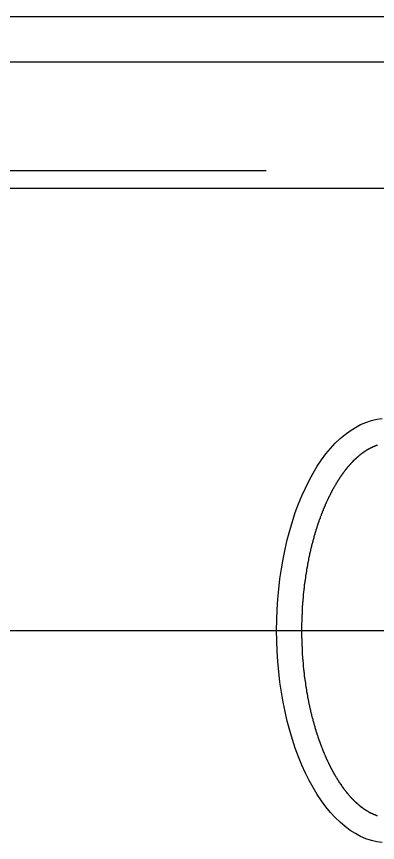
# Model space of a CAD drawing. Extents: x 0 to 68580, y 0 to 45720.
# Drawn here: x 42241.1 to 42383.8, y 14574.1 to 14901 of the extents above; entities that cross this region are included whole.
import ezdxf

# ---------------------------------------------------------------- set-up
doc = ezdxf.new("R2010")
doc.units = 0
doc.header["$LTSCALE"] = 40
doc.linetypes.add('CENTER2', pattern=[28.575, 19.05, -3.175, 3.175, -3.175])
doc.linetypes.add('HIDDEN2', pattern=[4.7625, 3.175, -1.5875])
doc.layers.add('EMS_SHIPSTRUCTURE', color=151, linetype='CONTINUOUS')
doc.layers.add('EMS_WALKWAY_PLATFORM', color=2, linetype='CONTINUOUS')

msp = doc.modelspace()

# ---------------------------------------------------------------- linework, layer by layer
at = {"layer": 'EMS_SHIPSTRUCTURE', "linetype": 'CENTER2'}
msp.add_line((41951.438, 14658.032), (46316.406, 14658.032), dxfattribs=at)
at = {"layer": 'EMS_SHIPSTRUCTURE'}
for points in [[(42385.6, 14574.1, 0), (42383.5, 14574.4, 0), (42381.4, 14574.9, 0), (42379.2, 14575.6, 0), (42377.1, 14576.5, 0), (42375.1, 14577.6, 0), (42373, 14578.9, 0), (42371, 14580.4, 0), (42369, 14582.1, 0), (42367.1, 14584, 0), (42365.2, 14586, 0), (42363.4, 14588.2, 0), (42361.7, 14590.6, 0), (42360, 14593.1, 0), (42358.3, 14595.8, 0), (42356.8, 14598.6, 0), (42355.3, 14601.6, 0), (42353.9, 14604.7, 0), (42352.6, 14608, 0), (42351.3, 14611.4, 0), (42350.2, 14614.8, 0), (42349.1, 14618.4, 0), (42348.1, 14622.1, 0), (42347.3, 14625.9, 0), (42346.5, 14629.7, 0), (42345.8, 14633.6, 0), (42345.2, 14637.6, 0), (42344.8, 14641.6, 0), (42344.4, 14645.7, 0), (42344.1, 14649.8, 0), (42344, 14653.9, 0), (42343.9, 14658, 0), (42344, 14662.2, 0), (42344.1, 14666.3, 0), (42344.4, 14670.4, 0), (42344.8, 14674.4, 0), (42345.2, 14678.4, 0), (42345.8, 14682.4, 0), (42346.5, 14686.3, 0), (42347.3, 14690.2, 0), (42348.1, 14693.9, 0), (42349.1, 14697.6, 0), (42350.2, 14701.2, 0), (42351.3, 14704.7, 0), (42352.6, 14708.1, 0), (42353.9, 14711.3, 0), (42355.3, 14714.4, 0), (42356.8, 14717.4, 0), (42358.3, 14720.3, 0), (42360, 14723, 0), (42361.7, 14725.5, 0), (42363.4, 14727.9, 0), (42365.2, 14730.1, 0), (42367.1, 14732.1, 0), (42369, 14734, 0), (42371, 14735.6, 0), (42373, 14737.1, 0), (42375.1, 14738.4, 0), (42377.1, 14739.5, 0), (42379.2, 14740.4, 0), (42381.4, 14741.1, 0), (42383.5, 14741.6, 0), (42385.6, 14741.9, 0)], [(42383.8, 14584.7, 0), (42383.7, 14584.7, 0), (42383.6, 14584.7, 0), (42383.6, 14584.7, 0), (42383.5, 14584.7, 0), (42383.4, 14584.8, 0), (42383.4, 14584.8, 0), (42383.3, 14584.8, 0), (42383.2, 14584.8, 0), (42383.2, 14584.8, 0), (42383.1, 14584.9, 0), (42383.1, 14584.9, 0), (42383, 14584.9, 0), (42382.9, 14584.9, 0), (42382.9, 14585, 0), (42382.8, 14585, 0), (42382.7, 14585, 0), (42382.7, 14585, 0), (42382.6, 14585.1, 0), (42382.5, 14585.1, 0), (42382.5, 14585.1, 0), (42382.4, 14585.1, 0), (42382.3, 14585.2, 0), (42382.3, 14585.2, 0), (42382.2, 14585.2, 0), (42382.1, 14585.3, 0), (42382.1, 14585.3, 0), (42382, 14585.3, 0), (42381.9, 14585.3, 0), (42381.9, 14585.4, 0), (42381.8, 14585.4, 0), (42381.7, 14585.4, 0), (42381.7, 14585.5, 0), (42381.6, 14585.5, 0), (42381.5, 14585.5, 0), (42381.5, 14585.6, 0), (42381.4, 14585.6, 0), (42381.3, 14585.6, 0), (42381.2, 14585.7, 0), (42381.2, 14585.7, 0), (42381.1, 14585.7, 0), (42381, 14585.8, 0), (42381, 14585.8, 0), (42380.9, 14585.8, 0), (42380.8, 14585.9, 0), (42380.8, 14585.9, 0), (42380.7, 14585.9, 0), (42380.6, 14586, 0), (42380.6, 14586, 0), (42380.5, 14586.1, 0), (42380.4, 14586.1, 0), (42380.4, 14586.1, 0), (42380.3, 14586.2, 0), (42380.2, 14586.2, 0), (42380.1, 14586.3, 0), (42380.1, 14586.3, 0), (42380, 14586.3, 0), (42379.9, 14586.4, 0), (42379.9, 14586.4, 0), (42379.8, 14586.5, 0), (42379.7, 14586.5, 0), (42379.7, 14586.5, 0), (42379.6, 14586.6, 0), (42379.5, 14586.6, 0), (42379.4, 14586.7, 0), (42379.4, 14586.7, 0), (42379.3, 14586.8, 0), (42379.2, 14586.8, 0), (42379.2, 14586.9, 0), (42379.1, 14586.9, 0), (42379, 14587, 0), (42378.9, 14587, 0), (42378.9, 14587, 0), (42378.8, 14587.1, 0), (42378.7, 14587.1, 0), (42378.7, 14587.2, 0), (42378.6, 14587.2, 0), (42378.5, 14587.3, 0), (42378.4, 14587.3, 0), (42378.4, 14587.4, 0), (42378.3, 14587.4, 0), (42378.2, 14587.5, 0), (42378.2, 14587.5, 0), (42378.1, 14587.6, 0), (42378, 14587.7, 0), (42377.9, 14587.7, 0), (42377.9, 14587.8, 0), (42377.8, 14587.8, 0), (42377.7, 14587.9, 0), (42377.6, 14587.9, 0), (42377.6, 14588, 0), (42377.5, 14588, 0), (42377.4, 14588.1, 0), (42377.4, 14588.2, 0), (42377.3, 14588.2, 0), (42377.2, 14588.3, 0), (42377.1, 14588.3, 0), (42377.1, 14588.4, 0), (42377, 14588.4, 0), (42376.9, 14588.5, 0), (42376.8, 14588.6, 0), (42376.8, 14588.6, 0), (42376.7, 14588.7, 0), (42376.6, 14588.7, 0), (42376.6, 14588.8, 0), (42376.5, 14588.9, 0), (42376.4, 14588.9, 0), (42376.3, 14589, 0), (42376.3, 14589.1, 0), (42376.2, 14589.1, 0), (42376.1, 14589.2, 0), (42376, 14589.3, 0), (42376, 14589.3, 0), (42375.9, 14589.4, 0), (42375.8, 14589.4, 0), (42375.7, 14589.5, 0), (42375.7, 14589.6, 0), (42375.6, 14589.6, 0), (42375.5, 14589.7, 0), (42375.4, 14589.8, 0), (42375.4, 14589.9, 0), (42375.3, 14589.9, 0), (42375.2, 14590, 0), (42375.1, 14590.1, 0), (42375.1, 14590.1, 0), (42375, 14590.2, 0), (42374.9, 14590.3, 0), (42374.8, 14590.4, 0), (42374.8, 14590.4, 0), (42374.7, 14590.5, 0), (42374.6, 14590.6, 0), (42374.6, 14590.6, 0), (42374.5, 14590.7, 0), (42374.4, 14590.8, 0), (42374.3, 14590.9, 0), (42374.3, 14590.9, 0), (42374.2, 14591, 0), (42374.1, 14591.1, 0), (42374, 14591.2, 0), (42374, 14591.3, 0), (42373.9, 14591.3, 0), (42373.8, 14591.4, 0), (42373.7, 14591.5, 0), (42373.7, 14591.6, 0), (42373.6, 14591.6, 0), (42373.5, 14591.7, 0), (42373.4, 14591.8, 0), (42373.4, 14591.9, 0), (42373.3, 14592, 0), (42373.2, 14592.1, 0), (42373.1, 14592.1, 0), (42373.1, 14592.2, 0), (42373, 14592.3, 0), (42372.9, 14592.4, 0), (42372.8, 14592.5, 0), (42372.8, 14592.6, 0), (42372.7, 14592.6, 0), (42372.6, 14592.7, 0), (42372.5, 14592.8, 0), (42372.5, 14592.9, 0), (42372.4, 14593, 0), (42372.3, 14593.1, 0), (42372.2, 14593.2, 0), (42372.2, 14593.3, 0), (42372.1, 14593.3, 0), (42372, 14593.4, 0), (42372, 14593.5, 0), (42371.9, 14593.6, 0), (42371.8, 14593.7, 0), (42371.7, 14593.8, 0), (42371.7, 14593.9, 0), (42371.6, 14594, 0), (42371.5, 14594.1, 0), (42371.4, 14594.2, 0), (42371.4, 14594.3, 0), (42371.3, 14594.4, 0), (42371.2, 14594.5, 0), (42371.1, 14594.5, 0), (42371.1, 14594.6, 0), (42371, 14594.7, 0), (42370.9, 14594.8, 0), (42370.8, 14594.9, 0), (42370.8, 14595, 0), (42370.7, 14595.1, 0), (42370.6, 14595.2, 0), (42370.6, 14595.3, 0), (42370.5, 14595.4, 0), (42370.4, 14595.5, 0), (42370.3, 14595.6, 0), (42370.3, 14595.7, 0), (42370.2, 14595.8, 0), (42370.1, 14595.9, 0), (42370, 14596, 0), (42370, 14596.1, 0), (42369.9, 14596.2, 0), (42369.8, 14596.3, 0), (42369.8, 14596.4, 0), (42369.7, 14596.5, 0), (42369.6, 14596.6, 0), (42369.5, 14596.7, 0), (42369.5, 14596.9, 0), (42369.4, 14597, 0), (42369.3, 14597.1, 0), (42369.2, 14597.2, 0), (42369.2, 14597.3, 0), (42369.1, 14597.4, 0), (42369, 14597.5, 0), (42369, 14597.6, 0), (42368.9, 14597.7, 0), (42368.8, 14597.8, 0), (42368.7, 14597.9, 0), (42368.7, 14598, 0), (42368.6, 14598.1, 0), (42368.5, 14598.3, 0), (42368.5, 14598.4, 0), (42368.4, 14598.5, 0), (42368.3, 14598.6, 0), (42368.2, 14598.7, 0), (42368.2, 14598.8, 0), (42368.1, 14598.9, 0), (42368, 14599, 0), (42368, 14599.2, 0), (42367.9, 14599.3, 0), (42367.8, 14599.4, 0), (42367.8, 14599.5, 0), (42367.7, 14599.6, 0), (42367.6, 14599.7, 0), (42367.5, 14599.9, 0), (42367.5, 14600, 0), (42367.4, 14600.1, 0), (42367.3, 14600.2, 0), (42367.3, 14600.3, 0), (42367.2, 14600.4, 0), (42367.1, 14600.6, 0), (42367.1, 14600.7, 0), (42367, 14600.8, 0), (42366.9, 14600.9, 0), (42366.8, 14601, 0), (42366.8, 14601.2, 0), (42366.7, 14601.3, 0), (42366.6, 14601.4, 0), (42366.6, 14601.5, 0), (42366.5, 14601.6, 0), (42366.4, 14601.8, 0), (42366.4, 14601.9, 0), (42366.3, 14602, 0), (42366.2, 14602.1, 0), (42366.2, 14602.3, 0), (42366.1, 14602.4, 0), (42366, 14602.5, 0), (42366, 14602.6, 0), (42365.9, 14602.8, 0), (42365.8, 14602.9, 0), (42365.8, 14603, 0), (42365.7, 14603.2, 0), (42365.6, 14603.3, 0), (42365.6, 14603.4, 0), (42365.5, 14603.5, 0), (42365.4, 14603.7, 0), (42365.4, 14603.8, 0), (42365.3, 14603.9, 0), (42365.2, 14604.1, 0), (42365.2, 14604.2, 0), (42365.1, 14604.3, 0), (42365, 14604.4, 0), (42365, 14604.6, 0), (42364.9, 14604.7, 0), (42364.8, 14604.8, 0), (42364.8, 14605, 0), (42364.7, 14605.1, 0), (42364.6, 14605.2, 0), (42364.6, 14605.4, 0), (42364.5, 14605.5, 0), (42364.4, 14605.6, 0), (42364.4, 14605.8, 0), (42364.3, 14605.9, 0), (42364.2, 14606.1, 0), (42364.2, 14606.2, 0), (42364.1, 14606.3, 0), (42364.1, 14606.5, 0), (42364, 14606.6, 0), (42363.9, 14606.7, 0), (42363.9, 14606.9, 0), (42363.8, 14607, 0), (42363.7, 14607.2, 0), (42363.7, 14607.3, 0), (42363.6, 14607.4, 0), (42363.6, 14607.6, 0), (42363.5, 14607.7, 0), (42363.4, 14607.9, 0), (42363.4, 14608, 0), (42363.3, 14608.1, 0), (42363.2, 14608.3, 0), (42363.2, 14608.4, 0), (42363.1, 14608.6, 0), (42363.1, 14608.7, 0), (42363, 14608.8, 0), (42362.9, 14609, 0), (42362.9, 14609.1, 0), (42362.8, 14609.3, 0), (42362.8, 14609.4, 0), (42362.7, 14609.6, 0), (42362.6, 14609.7, 0), (42362.6, 14609.9, 0), (42362.5, 14610, 0), (42362.5, 14610.1, 0), (42362.4, 14610.3, 0), (42362.3, 14610.4, 0), (42362.3, 14610.6, 0), (42362.2, 14610.7, 0), (42362.2, 14610.9, 0), (42362.1, 14611, 0), (42362, 14611.2, 0), (42362, 14611.3, 0), (42361.9, 14611.5, 0), (42361.9, 14611.6, 0), (42361.8, 14611.8, 0), (42361.8, 14611.9, 0), (42361.7, 14612.1, 0), (42361.6, 14612.2, 0), (42361.6, 14612.4, 0), (42361.5, 14612.5, 0), (42361.5, 14612.7, 0), (42361.4, 14612.8, 0), (42361.4, 14613, 0), (42361.3, 14613.1, 0), (42361.2, 14613.3, 0), (42361.2, 14613.4, 0), (42361.1, 14613.6, 0), (42361.1, 14613.8, 0), (42361, 14613.9, 0), (42361, 14614.1, 0), (42360.9, 14614.2, 0), (42360.9, 14614.4, 0), (42360.8, 14614.5, 0), (42360.7, 14614.7, 0), (42360.7, 14614.8, 0), (42360.6, 14615, 0), (42360.6, 14615.2, 0), (42360.5, 14615.3, 0), (42360.5, 14615.5, 0), (42360.4, 14615.6, 0), (42360.4, 14615.8, 0), (42360.3, 14615.9, 0), (42360.3, 14616.1, 0), (42360.2, 14616.3, 0), (42360.2, 14616.4, 0), (42360.1, 14616.6, 0), (42360.1, 14616.7, 0), (42360, 14616.9, 0), (42359.9, 14617.1, 0), (42359.9, 14617.2, 0), (42359.8, 14617.4, 0), (42359.8, 14617.5, 0), (42359.7, 14617.7, 0), (42359.7, 14617.9, 0), (42359.6, 14618, 0), (42359.6, 14618.2, 0), (42359.5, 14618.3, 0), (42359.5, 14618.5, 0), (42359.4, 14618.7, 0), (42359.4, 14618.8, 0), (42359.3, 14619, 0), (42359.3, 14619.2, 0), (42359.2, 14619.3, 0), (42359.2, 14619.5, 0), (42359.1, 14619.7, 0), (42359.1, 14619.8, 0), (42359.1, 14620, 0), (42359, 14620.2, 0), (42359, 14620.3, 0), (42358.9, 14620.5, 0), (42358.9, 14620.7, 0), (42358.8, 14620.8, 0), (42358.8, 14621, 0), (42358.7, 14621.2, 0), (42358.7, 14621.3, 0), (42358.6, 14621.5, 0), (42358.6, 14621.7, 0), (42358.5, 14621.8, 0), (42358.5, 14622, 0), (42358.4, 14622.2, 0), (42358.4, 14622.3, 0), (42358.4, 14622.5, 0), (42358.3, 14622.7, 0), (42358.3, 14622.8, 0), (42358.2, 14623, 0), (42358.2, 14623.2, 0), (42358.1, 14623.3, 0), (42358.1, 14623.5, 0), (42358, 14623.7, 0), (42358, 14623.9, 0), (42358, 14624, 0), (42357.9, 14624.2, 0), (42357.9, 14624.4, 0), (42357.8, 14624.5, 0), (42357.8, 14624.7, 0), (42357.7, 14624.9, 0), (42357.7, 14625.1, 0), (42357.7, 14625.2, 0), (42357.6, 14625.4, 0), (42357.6, 14625.6, 0), (42357.5, 14625.8, 0), (42357.5, 14625.9, 0), (42357.5, 14626.1, 0), (42357.4, 14626.3, 0), (42357.4, 14626.5, 0), (42357.3, 14626.6, 0), (42357.3, 14626.8, 0), (42357.3, 14627, 0), (42357.2, 14627.2, 0), (42357.2, 14627.3, 0), (42357.1, 14627.5, 0), (42357.1, 14627.7, 0), (42357.1, 14627.9, 0), (42357, 14628, 0), (42357, 14628.2, 0), (42356.9, 14628.4, 0), (42356.9, 14628.6, 0), (42356.9, 14628.7, 0), (42356.8, 14628.9, 0), (42356.8, 14629.1, 0), (42356.8, 14629.3, 0), (42356.7, 14629.5, 0), (42356.7, 14629.6, 0), (42356.7, 14629.8, 0), (42356.6, 14630, 0), (42356.6, 14630.2, 0), (42356.5, 14630.3, 0), (42356.5, 14630.5, 0), (42356.5, 14630.7, 0), (42356.4, 14630.9, 0), (42356.4, 14631.1, 0), (42356.4, 14631.2, 0), (42356.3, 14631.4, 0), (42356.3, 14631.6, 0), (42356.3, 14631.8, 0), (42356.2, 14632, 0), (42356.2, 14632.1, 0), (42356.2, 14632.3, 0), (42356.1, 14632.5, 0), (42356.1, 14632.7, 0), (42356.1, 14632.9, 0), (42356, 14633.1, 0), (42356, 14633.2, 0), (42356, 14633.4, 0), (42355.9, 14633.6, 0), (42355.9, 14633.8, 0), (42355.9, 14634, 0), (42355.9, 14634.1, 0), (42355.8, 14634.3, 0), (42355.8, 14634.5, 0), (42355.8, 14634.7, 0), (42355.7, 14634.9, 0), (42355.7, 14635.1, 0), (42355.7, 14635.3, 0), (42355.6, 14635.4, 0), (42355.6, 14635.6, 0), (42355.6, 14635.8, 0), (42355.6, 14636, 0), (42355.5, 14636.2, 0), (42355.5, 14636.4, 0), (42355.5, 14636.5, 0), (42355.5, 14636.7, 0), (42355.4, 14636.9, 0), (42355.4, 14637.1, 0), (42355.4, 14637.3, 0), (42355.3, 14637.5, 0), (42355.3, 14637.7, 0), (42355.3, 14637.8, 0), (42355.3, 14638, 0), (42355.2, 14638.2, 0), (42355.2, 14638.4, 0), (42355.2, 14638.6, 0), (42355.2, 14638.8, 0), (42355.1, 14639, 0), (42355.1, 14639.1, 0), (42355.1, 14639.3, 0), (42355.1, 14639.5, 0), (42355, 14639.7, 0), (42355, 14639.9, 0), (42355, 14640.1, 0), (42355, 14640.3, 0), (42355, 14640.5, 0), (42354.9, 14640.6, 0), (42354.9, 14640.8, 0), (42354.9, 14641, 0), (42354.9, 14641.2, 0), (42354.8, 14641.4, 0), (42354.8, 14641.6, 0), (42354.8, 14641.8, 0), (42354.8, 14642, 0), (42354.8, 14642.2, 0), (42354.7, 14642.3, 0), (42354.7, 14642.5, 0), (42354.7, 14642.7, 0), (42354.7, 14642.9, 0), (42354.7, 14643.1, 0), (42354.6, 14643.3, 0), (42354.6, 14643.5, 0), (42354.6, 14643.7, 0), (42354.6, 14643.9, 0), (42354.6, 14644, 0), (42354.6, 14644.2, 0), (42354.5, 14644.4, 0), (42354.5, 14644.6, 0), (42354.5, 14644.8, 0), (42354.5, 14645, 0), (42354.5, 14645.2, 0), (42354.5, 14645.4, 0), (42354.4, 14645.6, 0), (42354.4, 14645.8, 0), (42354.4, 14645.9, 0), (42354.4, 14646.1, 0), (42354.4, 14646.3, 0), (42354.4, 14646.5, 0), (42354.3, 14646.7, 0), (42354.3, 14646.9, 0), (42354.3, 14647.1, 0), (42354.3, 14647.3, 0), (42354.3, 14647.5, 0), (42354.3, 14647.7, 0), (42354.3, 14647.9, 0), (42354.2, 14648.1, 0), (42354.2, 14648.2, 0), (42354.2, 14648.4, 0), (42354.2, 14648.6, 0), (42354.2, 14648.8, 0), (42354.2, 14649, 0), (42354.2, 14649.2, 0), (42354.2, 14649.4, 0), (42354.2, 14649.6, 0), (42354.1, 14649.8, 0), (42354.1, 14650, 0), (42354.1, 14650.2, 0), (42354.1, 14650.4, 0), (42354.1, 14650.5, 0), (42354.1, 14650.7, 0), (42354.1, 14650.9, 0), (42354.1, 14651.1, 0), (42354.1, 14651.3, 0), (42354.1, 14651.5, 0), (42354, 14651.7, 0), (42354, 14651.9, 0), (42354, 14652.1, 0), (42354, 14652.3, 0), (42354, 14652.5, 0), (42354, 14652.7, 0), (42354, 14652.9, 0), (42354, 14653.1, 0), (42354, 14653.2, 0), (42354, 14653.4, 0), (42354, 14653.6, 0), (42354, 14653.8, 0), (42354, 14654, 0), (42354, 14654.2, 0), (42354, 14654.4, 0), (42354, 14654.6, 0), (42354, 14654.8, 0), (42353.9, 14655, 0), (42353.9, 14655.2, 0), (42353.9, 14655.4, 0), (42353.9, 14655.6, 0), (42353.9, 14655.8, 0), (42353.9, 14656, 0), (42353.9, 14656.1, 0), (42353.9, 14656.3, 0), (42353.9, 14656.5, 0), (42353.9, 14656.7, 0), (42353.9, 14656.9, 0), (42353.9, 14657.1, 0), (42353.9, 14657.3, 0), (42353.9, 14657.5, 0), (42353.9, 14657.7, 0), (42353.9, 14657.9, 0), (42353.9, 14658.1, 0), (42353.9, 14658.3, 0), (42353.9, 14658.5, 0), (42353.9, 14658.7, 0), (42353.9, 14658.9, 0), (42353.9, 14659, 0), (42353.9, 14659.2, 0), (42353.9, 14659.4, 0), (42353.9, 14659.6, 0), (42353.9, 14659.8, 0), (42353.9, 14660, 0), (42353.9, 14660.2, 0), (42353.9, 14660.4, 0), (42353.9, 14660.6, 0), (42353.9, 14660.8, 0), (42353.9, 14661, 0), (42353.9, 14661.2, 0), (42354, 14661.4, 0), (42354, 14661.6, 0), (42354, 14661.8, 0), (42354, 14661.9, 0), (42354, 14662.1, 0), (42354, 14662.3, 0), (42354, 14662.5, 0), (42354, 14662.7, 0), (42354, 14662.9, 0), (42354, 14663.1, 0), (42354, 14663.3, 0), (42354, 14663.5, 0), (42354, 14663.7, 0), (42354, 14663.9, 0), (42354, 14664.1, 0), (42354, 14664.3, 0), (42354.1, 14664.5, 0), (42354.1, 14664.6, 0), (42354.1, 14664.8, 0), (42354.1, 14665, 0), (42354.1, 14665.2, 0), (42354.1, 14665.4, 0), (42354.1, 14665.6, 0), (42354.1, 14665.8, 0), (42354.1, 14666, 0), (42354.1, 14666.2, 0), (42354.1, 14666.4, 0), (42354.2, 14666.6, 0), (42354.2, 14666.8, 0), (42354.2, 14667, 0), (42354.2, 14667.1, 0), (42354.2, 14667.3, 0), (42354.2, 14667.5, 0), (42354.2, 14667.7, 0), (42354.2, 14667.9, 0), (42354.3, 14668.1, 0), (42354.3, 14668.3, 0), (42354.3, 14668.5, 0), (42354.3, 14668.7, 0), (42354.3, 14668.9, 0), (42354.3, 14669.1, 0), (42354.3, 14669.3, 0), (42354.4, 14669.4, 0), (42354.4, 14669.6, 0), (42354.4, 14669.8, 0), (42354.4, 14670, 0), (42354.4, 14670.2, 0), (42354.4, 14670.4, 0), (42354.4, 14670.6, 0), (42354.5, 14670.8, 0), (42354.5, 14671, 0), (42354.5, 14671.2, 0), (42354.5, 14671.4, 0), (42354.5, 14671.5, 0), (42354.5, 14671.7, 0), (42354.6, 14671.9, 0), (42354.6, 14672.1, 0), (42354.6, 14672.3, 0), (42354.6, 14672.5, 0), (42354.6, 14672.7, 0), (42354.7, 14672.9, 0), (42354.7, 14673.1, 0), (42354.7, 14673.3, 0), (42354.7, 14673.4, 0), (42354.7, 14673.6, 0), (42354.8, 14673.8, 0), (42354.8, 14674, 0), (42354.8, 14674.2, 0), (42354.8, 14674.4, 0), (42354.8, 14674.6, 0), (42354.9, 14674.8, 0), (42354.9, 14674.9, 0), (42354.9, 14675.1, 0), (42354.9, 14675.3, 0), (42354.9, 14675.5, 0), (42355, 14675.7, 0), (42355, 14675.9, 0), (42355, 14676.1, 0), (42355, 14676.3, 0), (42355.1, 14676.5, 0), (42355.1, 14676.6, 0), (42355.1, 14676.8, 0), (42355.1, 14677, 0), (42355.2, 14677.2, 0), (42355.2, 14677.4, 0), (42355.2, 14677.6, 0), (42355.2, 14677.8, 0), (42355.3, 14677.9, 0), (42355.3, 14678.1, 0), (42355.3, 14678.3, 0), (42355.3, 14678.5, 0), (42355.4, 14678.7, 0), (42355.4, 14678.9, 0), (42355.4, 14679.1, 0), (42355.4, 14679.2, 0), (42355.5, 14679.4, 0), (42355.5, 14679.6, 0), (42355.5, 14679.8, 0), (42355.5, 14680, 0), (42355.6, 14680.2, 0), (42355.6, 14680.4, 0), (42355.6, 14680.5, 0), (42355.7, 14680.7, 0), (42355.7, 14680.9, 0), (42355.7, 14681.1, 0), (42355.8, 14681.3, 0), (42355.8, 14681.5, 0), (42355.8, 14681.6, 0), (42355.8, 14681.8, 0), (42355.9, 14682, 0), (42355.9, 14682.2, 0), (42355.9, 14682.4, 0), (42356, 14682.6, 0), (42356, 14682.7, 0), (42356, 14682.9, 0), (42356.1, 14683.1, 0), (42356.1, 14683.3, 0), (42356.1, 14683.5, 0), (42356.2, 14683.6, 0), (42356.2, 14683.8, 0), (42356.2, 14684, 0), (42356.3, 14684.2, 0), (42356.3, 14684.4, 0), (42356.3, 14684.5, 0), (42356.4, 14684.7, 0), (42356.4, 14684.9, 0), (42356.4, 14685.1, 0), (42356.5, 14685.3, 0), (42356.5, 14685.4, 0), (42356.5, 14685.6, 0), (42356.6, 14685.8, 0), (42356.6, 14686, 0), (42356.6, 14686.2, 0), (42356.7, 14686.3, 0), (42356.7, 14686.5, 0), (42356.7, 14686.7, 0), (42356.8, 14686.9, 0), (42356.8, 14687.1, 0), (42356.9, 14687.2, 0), (42356.9, 14687.4, 0), (42356.9, 14687.6, 0), (42357, 14687.8, 0), (42357, 14687.9, 0), (42357, 14688.1, 0), (42357.1, 14688.3, 0), (42357.1, 14688.5, 0), (42357.2, 14688.6, 0), (42357.2, 14688.8, 0), (42357.2, 14689, 0), (42357.3, 14689.2, 0), (42357.3, 14689.3, 0), (42357.4, 14689.5, 0), (42357.4, 14689.7, 0), (42357.4, 14689.9, 0), (42357.5, 14690, 0), (42357.5, 14690.2, 0), (42357.6, 14690.4, 0), (42357.6, 14690.6, 0), (42357.6, 14690.7, 0), (42357.7, 14690.9, 0), (42357.7, 14691.1, 0), (42357.8, 14691.3, 0), (42357.8, 14691.4, 0), (42357.9, 14691.6, 0), (42357.9, 14691.8, 0), (42357.9, 14691.9, 0), (42358, 14692.1, 0), (42358, 14692.3, 0), (42358.1, 14692.5, 0), (42358.1, 14692.6, 0), (42358.2, 14692.8, 0), (42358.2, 14693, 0), (42358.2, 14693.1, 0), (42358.3, 14693.3, 0), (42358.3, 14693.5, 0), (42358.4, 14693.7, 0), (42358.4, 14693.8, 0), (42358.5, 14694, 0), (42358.5, 14694.2, 0), (42358.6, 14694.3, 0), (42358.6, 14694.5, 0), (42358.7, 14694.7, 0), (42358.7, 14694.8, 0), (42358.7, 14695, 0), (42358.8, 14695.2, 0), (42358.8, 14695.3, 0), (42358.9, 14695.5, 0), (42358.9, 14695.7, 0), (42359, 14695.8, 0), (42359, 14696, 0), (42359.1, 14696.2, 0), (42359.1, 14696.3, 0), (42359.2, 14696.5, 0), (42359.2, 14696.7, 0), (42359.3, 14696.8, 0), (42359.3, 14697, 0), (42359.4, 14697.1, 0), (42359.4, 14697.3, 0), (42359.5, 14697.5, 0), (42359.5, 14697.6, 0), (42359.6, 14697.8, 0), (42359.6, 14698, 0), (42359.7, 14698.1, 0), (42359.7, 14698.3, 0), (42359.8, 14698.4, 0), (42359.8, 14698.6, 0), (42359.9, 14698.8, 0), (42359.9, 14698.9, 0), (42360, 14699.1, 0), (42360, 14699.2, 0), (42360.1, 14699.4, 0), (42360.1, 14699.6, 0), (42360.2, 14699.7, 0), (42360.2, 14699.9, 0), (42360.3, 14700, 0), (42360.3, 14700.2, 0), (42360.4, 14700.4, 0), (42360.4, 14700.5, 0), (42360.5, 14700.7, 0), (42360.6, 14700.8, 0), (42360.6, 14701, 0), (42360.7, 14701.1, 0), (42360.7, 14701.3, 0), (42360.8, 14701.5, 0), (42360.8, 14701.6, 0), (42360.9, 14701.8, 0), (42360.9, 14701.9, 0), (42361, 14702.1, 0), (42361, 14702.2, 0), (42361.1, 14702.4, 0), (42361.2, 14702.5, 0), (42361.2, 14702.7, 0), (42361.3, 14702.8, 0), (42361.3, 14703, 0), (42361.4, 14703.2, 0), (42361.4, 14703.3, 0), (42361.5, 14703.5, 0), (42361.6, 14703.6, 0), (42361.6, 14703.8, 0), (42361.7, 14703.9, 0), (42361.7, 14704.1, 0), (42361.8, 14704.2, 0), (42361.8, 14704.4, 0), (42361.9, 14704.5, 0), (42362, 14704.7, 0), (42362, 14704.8, 0), (42362.1, 14705, 0), (42362.1, 14705.1, 0), (42362.2, 14705.3, 0), (42362.2, 14705.4, 0), (42362.3, 14705.5, 0), (42362.4, 14705.7, 0), (42362.4, 14705.8, 0), (42362.5, 14706, 0), (42362.5, 14706.1, 0), (42362.6, 14706.3, 0), (42362.7, 14706.4, 0), (42362.7, 14706.6, 0), (42362.8, 14706.7, 0), (42362.8, 14706.9, 0), (42362.9, 14707, 0), (42363, 14707.1, 0), (42363, 14707.3, 0), (42363.1, 14707.4, 0), (42363.2, 14707.6, 0), (42363.2, 14707.7, 0), (42363.3, 14707.9, 0), (42363.3, 14708, 0), (42363.4, 14708.1, 0), (42363.5, 14708.3, 0), (42363.5, 14708.4, 0), (42363.6, 14708.6, 0), (42363.6, 14708.7, 0), (42363.7, 14708.8, 0), (42363.8, 14709, 0), (42363.8, 14709.1, 0), (42363.9, 14709.3, 0), (42364, 14709.4, 0), (42364, 14709.5, 0), (42364.1, 14709.7, 0), (42364.2, 14709.8, 0), (42364.2, 14709.9, 0), (42364.3, 14710.1, 0), (42364.3, 14710.2, 0), (42364.4, 14710.3, 0), (42364.5, 14710.5, 0), (42364.5, 14710.6, 0), (42364.6, 14710.8, 0), (42364.7, 14710.9, 0), (42364.7, 14711, 0), (42364.8, 14711.2, 0), (42364.9, 14711.3, 0), (42364.9, 14711.4, 0), (42365, 14711.5, 0), (42365.1, 14711.7, 0), (42365.1, 14711.8, 0), (42365.2, 14711.9, 0), (42365.3, 14712.1, 0), (42365.3, 14712.2, 0), (42365.4, 14712.3, 0), (42365.5, 14712.5, 0), (42365.5, 14712.6, 0), (42365.6, 14712.7, 0), (42365.7, 14712.8, 0), (42365.7, 14713, 0), (42365.8, 14713.1, 0), (42365.9, 14713.2, 0), (42365.9, 14713.4, 0), (42366, 14713.5, 0), (42366.1, 14713.6, 0), (42366.1, 14713.7, 0), (42366.2, 14713.9, 0), (42366.3, 14714, 0), (42366.3, 14714.1, 0), (42366.4, 14714.2, 0), (42366.5, 14714.4, 0), (42366.5, 14714.5, 0), (42366.6, 14714.6, 0), (42366.7, 14714.7, 0), (42366.7, 14714.8, 0), (42366.8, 14715, 0), (42366.9, 14715.1, 0), (42366.9, 14715.2, 0), (42367, 14715.3, 0), (42367.1, 14715.4, 0), (42367.2, 14715.6, 0), (42367.2, 14715.7, 0), (42367.3, 14715.8, 0), (42367.4, 14715.9, 0), (42367.4, 14716, 0), (42367.5, 14716.2, 0), (42367.6, 14716.3, 0), (42367.6, 14716.4, 0), (42367.7, 14716.5, 0), (42367.8, 14716.6, 0), (42367.9, 14716.7, 0), (42367.9, 14716.8, 0), (42368, 14717, 0), (42368.1, 14717.1, 0), (42368.1, 14717.2, 0), (42368.2, 14717.3, 0), (42368.3, 14717.4, 0), (42368.4, 14717.5, 0), (42368.4, 14717.6, 0), (42368.5, 14717.8, 0), (42368.6, 14717.9, 0), (42368.6, 14718, 0), (42368.7, 14718.1, 0), (42368.8, 14718.2, 0), (42368.9, 14718.3, 0), (42368.9, 14718.4, 0), (42369, 14718.5, 0), (42369.1, 14718.6, 0), (42369.1, 14718.7, 0), (42369.2, 14718.8, 0), (42369.3, 14718.9, 0), (42369.4, 14719.1, 0), (42369.4, 14719.2, 0), (42369.5, 14719.3, 0), (42369.6, 14719.4, 0), (42369.6, 14719.5, 0), (42369.7, 14719.6, 0), (42369.8, 14719.7, 0), (42369.9, 14719.8, 0), (42369.9, 14719.9, 0), (42370, 14720, 0), (42370.1, 14720.1, 0), (42370.2, 14720.2, 0), (42370.2, 14720.3, 0), (42370.3, 14720.4, 0), (42370.4, 14720.5, 0), (42370.4, 14720.6, 0), (42370.5, 14720.7, 0), (42370.6, 14720.8, 0), (42370.7, 14720.9, 0), (42370.7, 14721, 0), (42370.8, 14721.1, 0), (42370.9, 14721.2, 0), (42371, 14721.3, 0), (42371, 14721.4, 0), (42371.1, 14721.5, 0), (42371.2, 14721.6, 0), (42371.3, 14721.7, 0), (42371.3, 14721.8, 0), (42371.4, 14721.8, 0), (42371.5, 14721.9, 0), (42371.5, 14722, 0), (42371.6, 14722.1, 0), (42371.7, 14722.2, 0), (42371.8, 14722.3, 0), (42371.8, 14722.4, 0), (42371.9, 14722.5, 0), (42372, 14722.6, 0), (42372.1, 14722.7, 0), (42372.1, 14722.8, 0), (42372.2, 14722.9, 0), (42372.3, 14722.9, 0), (42372.4, 14723, 0), (42372.4, 14723.1, 0), (42372.5, 14723.2, 0), (42372.6, 14723.3, 0), (42372.7, 14723.4, 0), (42372.7, 14723.5, 0), (42372.8, 14723.5, 0), (42372.9, 14723.6, 0), (42373, 14723.7, 0), (42373, 14723.8, 0), (42373.1, 14723.9, 0), (42373.2, 14724, 0), (42373.3, 14724, 0), (42373.3, 14724.1, 0), (42373.4, 14724.2, 0), (42373.5, 14724.3, 0), (42373.5, 14724.4, 0), (42373.6, 14724.5, 0), (42373.7, 14724.5, 0), (42373.8, 14724.6, 0), (42373.8, 14724.7, 0), (42373.9, 14724.8, 0), (42374, 14724.8, 0), (42374.1, 14724.9, 0), (42374.1, 14725, 0), (42374.2, 14725.1, 0), (42374.3, 14725.2, 0), (42374.4, 14725.2, 0), (42374.4, 14725.3, 0), (42374.5, 14725.4, 0), (42374.6, 14725.5, 0), (42374.7, 14725.5, 0), (42374.7, 14725.6, 0), (42374.8, 14725.7, 0), (42374.9, 14725.7, 0), (42375, 14725.8, 0), (42375, 14725.9, 0), (42375.1, 14726, 0), (42375.2, 14726, 0), (42375.3, 14726.1, 0), (42375.3, 14726.2, 0), (42375.4, 14726.2, 0), (42375.5, 14726.3, 0), (42375.6, 14726.4, 0), (42375.6, 14726.4, 0), (42375.7, 14726.5, 0), (42375.8, 14726.6, 0), (42375.9, 14726.6, 0), (42375.9, 14726.7, 0), (42376, 14726.8, 0), (42376.1, 14726.8, 0), (42376.1, 14726.9, 0), (42376.2, 14727, 0), (42376.3, 14727, 0), (42376.4, 14727.1, 0), (42376.4, 14727.2, 0), (42376.5, 14727.2, 0), (42376.6, 14727.3, 0), (42376.7, 14727.4, 0), (42376.7, 14727.4, 0), (42376.8, 14727.5, 0), (42376.9, 14727.5, 0), (42377, 14727.6, 0), (42377, 14727.7, 0), (42377.1, 14727.7, 0), (42377.2, 14727.8, 0), (42377.2, 14727.8, 0), (42377.3, 14727.9, 0), (42377.4, 14727.9, 0), (42377.5, 14728, 0), (42377.5, 14728.1, 0), (42377.6, 14728.1, 0), (42377.7, 14728.2, 0), (42377.8, 14728.2, 0), (42377.8, 14728.3, 0), (42377.9, 14728.3, 0), (42378, 14728.4, 0), (42378, 14728.4, 0), (42378.1, 14728.5, 0), (42378.2, 14728.5, 0), (42378.3, 14728.6, 0), (42378.3, 14728.6, 0), (42378.4, 14728.7, 0), (42378.5, 14728.7, 0), (42378.5, 14728.8, 0), (42378.6, 14728.8, 0), (42378.7, 14728.9, 0), (42378.8, 14728.9, 0), (42378.8, 14729, 0), (42378.9, 14729, 0), (42379, 14729.1, 0), (42379.1, 14729.1, 0), (42379.1, 14729.2, 0), (42379.2, 14729.2, 0), (42379.3, 14729.3, 0), (42379.3, 14729.3, 0), (42379.4, 14729.4, 0), (42379.5, 14729.4, 0), (42379.5, 14729.4, 0), (42379.6, 14729.5, 0), (42379.7, 14729.5, 0), (42379.8, 14729.6, 0), (42379.8, 14729.6, 0), (42379.9, 14729.7, 0), (42380, 14729.7, 0), (42380, 14729.7, 0), (42380.1, 14729.8, 0), (42380.2, 14729.8, 0), (42380.2, 14729.9, 0), (42380.3, 14729.9, 0), (42380.4, 14729.9, 0), (42380.5, 14730, 0), (42380.5, 14730, 0), (42380.6, 14730.1, 0), (42380.7, 14730.1, 0), (42380.7, 14730.1, 0), (42380.8, 14730.2, 0), (42380.9, 14730.2, 0), (42380.9, 14730.2, 0), (42381, 14730.3, 0), (42381.1, 14730.3, 0), (42381.1, 14730.3, 0), (42381.2, 14730.4, 0), (42381.3, 14730.4, 0), (42381.4, 14730.4, 0), (42381.4, 14730.5, 0), (42381.5, 14730.5, 0), (42381.6, 14730.5, 0), (42381.6, 14730.6, 0), (42381.7, 14730.6, 0), (42381.8, 14730.6, 0), (42381.8, 14730.7, 0), (42381.9, 14730.7, 0), (42382, 14730.7, 0), (42382, 14730.8, 0), (42382.1, 14730.8, 0), (42382.2, 14730.8, 0), (42382.2, 14730.8, 0), (42382.3, 14730.9, 0), (42382.4, 14730.9, 0), (42382.4, 14730.9, 0), (42382.5, 14731, 0), (42382.6, 14731, 0), (42382.6, 14731, 0), (42382.7, 14731, 0), (42382.8, 14731.1, 0), (42382.8, 14731.1, 0), (42382.9, 14731.1, 0), (42383, 14731.1, 0), (42383, 14731.2, 0), (42383.1, 14731.2, 0), (42383.1, 14731.2, 0), (42383.2, 14731.2, 0), (42383.3, 14731.2, 0), (42383.3, 14731.3, 0), (42383.4, 14731.3, 0), (42383.5, 14731.3, 0), (42383.5, 14731.3, 0), (42383.6, 14731.4, 0), (42383.7, 14731.4, 0), (42383.7, 14731.4, 0), (42383.8, 14731.4, 0)]]:
    msp.add_polyline3d(points, dxfattribs=at)
at = {"layer": 'EMS_WALKWAY_PLATFORM'}
for p, q in [((41831.753, 14901.032), (47054.864, 14901.032)), ((41140.856, 14883.032), (42641.54, 14883.032)), ((41831.753, 14833.032), (47115.864, 14833.032))]:
    msp.add_line(p, q, dxfattribs=at)
at = {"layer": 'EMS_WALKWAY_PLATFORM', "linetype": 'HIDDEN2'}
msp.add_line((41831.753, 14840.032), (47115.864, 14840.032), dxfattribs=at)

doc.saveas('drawing.dxf')
